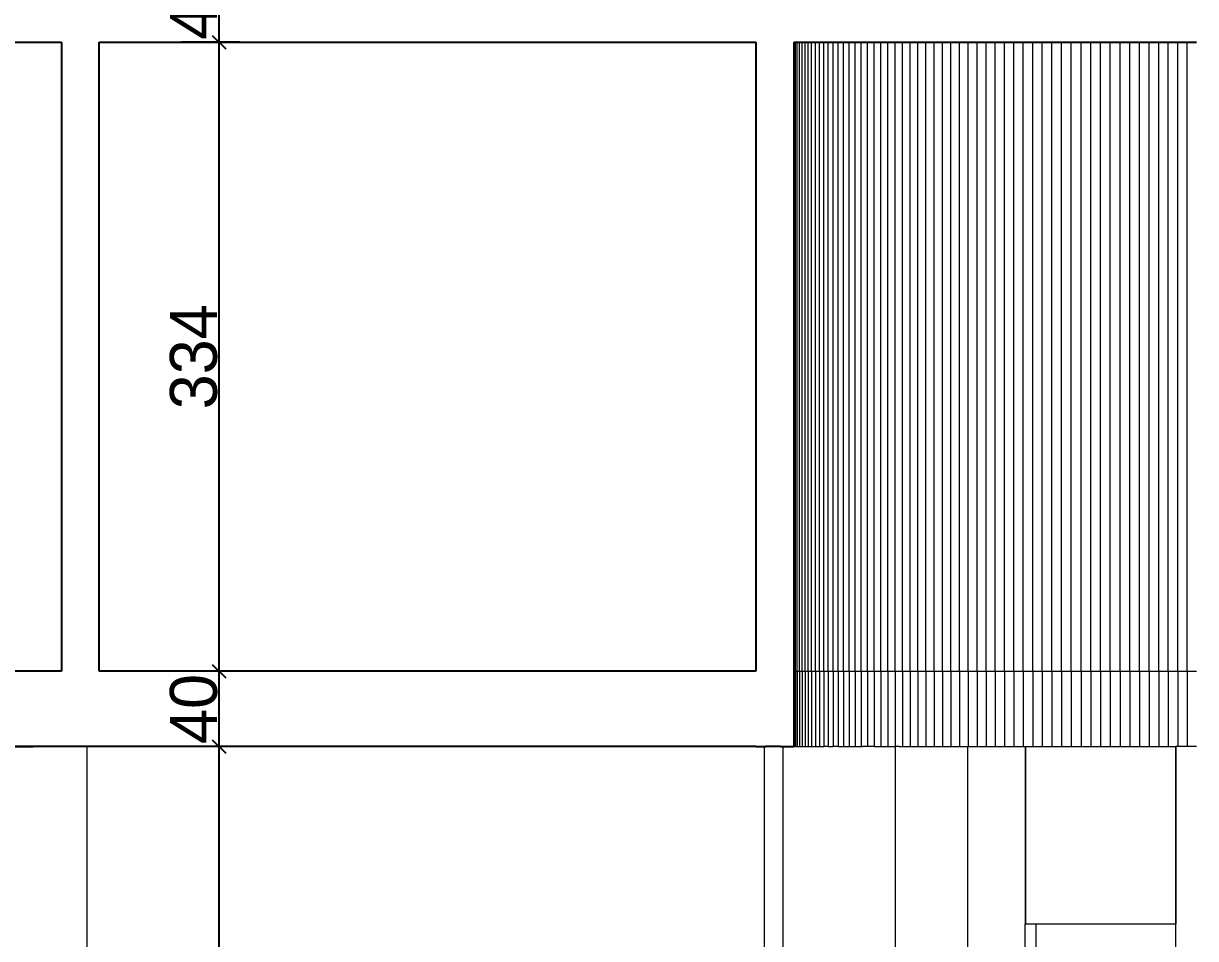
# Model space of a CAD drawing. Header units: metres. Extents: x 294 to 1101, y -498 to -355.
# Drawn here: x 625.93 to 632.15, y -468.36 to -463.5 of the extents above; entities that cross this region are included whole.
import ezdxf

# ---------------------------------------------------------------- set-up
doc = ezdxf.new("R2010")
doc.units = ezdxf.units.M
doc.layers.add('19-JARDINERIA', color=80, linetype='Continuous', lineweight=0)
doc.layers.add('wall', color=7, linetype='Continuous', lineweight=25)
doc.layers.add('SectionCutEdges', color=7, linetype='Continuous')
doc.dimstyles.new('DIMA', dxfattribs={"dimtxt": 0.25, "dimasz": 0.07, "dimexe": 0.2, "dimexo": 0.2, "dimgap": 0.01, "dimtad": 1, "dimdec": 0, "dimlfac": 100, "dimrnd": 1, "dimzin": 0, "dimdsep": 46, "dimtxsty": 'Standard', "dimblk1": 'OBLIQUE', "dimblk2": 'OBLIQUE', "dimsah": 1, "dimcen": 0.09, "dimdle": 0.2, "dimclrd": 1, "dimclre": 1, "dimclrt": 2, "dimadec": 0, "dimazin": 0, "dimtfac": 1, "dimtdec": 0, "dimtofl": 0, "dimtmove": 2, "dimatfit": 3, "dimldrblk": 'OBLIQUE', "dimfxl": 1, "dimtolj": 1, "dimtzin": 0, "dimarcsym": 0})

# ---------------------------------------------------------------- blocks, each defined once
blk = doc.blocks.new('_OBLIQUE')
at = {"color": 0, "linetype": 'ByBlock'}
blk.add_line((-0.5, -0.5), (0.5, 0.5), dxfattribs=at)
blk = doc.blocks.new('*D365')
at = {"layer": 'DEFPOINTS', "color": 0, "transparency": 16777216}
for p in [(626.968, -467.3449), (627.624, -467.3449), (627.0731, -470.6849)]:
    blk.add_point(p, dxfattribs=at)
at = {"layer": 'wall', "color": 1, "lineweight": -2, "transparency": 16777216}
for p, q in [((626.968, -470.8849), (626.968, -467.1449)), ((627.424, -467.3449), (626.768, -467.3449)), ((626.8731, -470.6849), (626.768, -470.6849))]:
    blk.add_line(p, q, dxfattribs=at)
at = {"layer": 'wall', "color": 1, "lineweight": -2, "transparency": 16777216, "xscale": 0.07, "yscale": 0.07, "zscale": 0.07}
for p, rotation in [((626.968, -467.3449), 90), ((626.968, -470.6849), 270)]:
    blk.add_blockref('_OBLIQUE', p, dxfattribs=dict(at, rotation=rotation))
at = {"layer": 'wall', "color": 2, "transparency": 16777216, "insert": (626.833, -469.0149), "char_height": 0.25, "attachment_point": 5, "rotation": 90}
blk.add_mtext('\\A1;334', dxfattribs=at)
blk = doc.blocks.new('*D366')
at = {"layer": 'DEFPOINTS', "color": 0, "transparency": 16777216}
for p in [(626.968, -466.9449), (627.7927, -466.9449), (627.624, -467.3449)]:
    blk.add_point(p, dxfattribs=at)
at = {"layer": 'wall', "color": 1, "lineweight": -2, "transparency": 16777216}
for p, q in [((626.968, -467.5449), (626.968, -466.7449)), ((627.5927, -466.9449), (626.768, -466.9449)), ((627.424, -467.3449), (626.768, -467.3449))]:
    blk.add_line(p, q, dxfattribs=at)
at = {"layer": 'wall', "color": 1, "lineweight": -2, "transparency": 16777216, "xscale": 0.07, "yscale": 0.07, "zscale": 0.07}
for p, rotation in [((626.968, -466.9449), 90), ((626.968, -467.3449), 270)]:
    blk.add_blockref('_OBLIQUE', p, dxfattribs=dict(at, rotation=rotation))
at = {"layer": 'wall', "color": 2, "transparency": 16777216, "insert": (626.833, -467.1449), "char_height": 0.25, "attachment_point": 5, "rotation": 90}
blk.add_mtext('\\A1;40', dxfattribs=at)
blk = doc.blocks.new('*D367')
at = {"layer": 'DEFPOINTS', "color": 0, "transparency": 16777216}
for p in [(626.968, -463.6049), (627.2776, -463.6049), (627.7927, -466.9449)]:
    blk.add_point(p, dxfattribs=at)
at = {"layer": 'wall', "color": 1, "lineweight": -2, "transparency": 16777216}
for p, q in [((626.968, -467.1449), (626.968, -463.4049)), ((627.0776, -463.6049), (626.768, -463.6049)), ((627.5927, -466.9449), (626.768, -466.9449))]:
    blk.add_line(p, q, dxfattribs=at)
at = {"layer": 'wall', "color": 1, "lineweight": -2, "transparency": 16777216, "xscale": 0.07, "yscale": 0.07, "zscale": 0.07}
for p, rotation in [((626.968, -463.6049), 90), ((626.968, -466.9449), 270)]:
    blk.add_blockref('_OBLIQUE', p, dxfattribs=dict(at, rotation=rotation))
at = {"layer": 'wall', "color": 2, "transparency": 16777216, "insert": (626.833, -465.2749), "char_height": 0.25, "attachment_point": 5, "rotation": 90}
blk.add_mtext('\\A1;334', dxfattribs=at)
blk = doc.blocks.new('*D368')
at = {"layer": 'DEFPOINTS', "color": 0, "transparency": 16777216}
for p in [(626.968, -463.2049), (627.3525, -463.2049), (627.2776, -463.6049)]:
    blk.add_point(p, dxfattribs=at)
at = {"layer": 'wall', "color": 1, "lineweight": -2, "transparency": 16777216}
for p, q in [((626.968, -463.8049), (626.968, -463.0049)), ((627.1525, -463.2049), (626.768, -463.2049)), ((627.0776, -463.6049), (626.768, -463.6049))]:
    blk.add_line(p, q, dxfattribs=at)
at = {"layer": 'wall', "color": 1, "lineweight": -2, "transparency": 16777216, "xscale": 0.07, "yscale": 0.07, "zscale": 0.07}
for p, rotation in [((626.968, -463.2049), 90), ((626.968, -463.6049), 270)]:
    blk.add_blockref('_OBLIQUE', p, dxfattribs=dict(at, rotation=rotation))
at = {"layer": 'wall', "color": 2, "transparency": 16777216, "insert": (626.833, -463.4049), "char_height": 0.25, "attachment_point": 5, "rotation": 90}
blk.add_mtext('\\A1;40', dxfattribs=at)

msp = doc.modelspace()

# ---------------------------------------------------------------- linework, layer by layer
for p, q in [((625.7671, -467.3449), (625.9803, -467.3449)), ((625.9803, -467.3438), (625.9803, -467.3449)), ((626.2671, -467.3449), (625.9803, -467.3449)), ((629.8176, -467.3449), (626.2671, -467.3449)), ((630.0205, -467.3449), (630.0209, -467.3449))]:
    msp.add_line(p, q)
at = {"layer": '19-JARDINERIA', "color": 251}
for p, q in [((630.0273, -466.9449), (630.0273, -463.6049)), ((630.0378, -466.9449), (630.0378, -463.6049)), ((630.0499, -466.9449), (630.0499, -463.6049)), ((630.0636, -466.9449), (630.0636, -463.6049)), ((630.0788, -466.9449), (630.0788, -463.6049)), ((630.0956, -466.9449), (630.0956, -463.6049)), ((630.1139, -466.9449), (630.1139, -463.6049)), ((630.1338, -466.9449), (630.1338, -463.6049)), ((630.1551, -466.9449), (630.1551, -463.6049)), ((630.1779, -466.9449), (630.1779, -463.6049)), ((630.2021, -466.9449), (630.2021, -463.6049)), ((630.2278, -466.9449), (630.2278, -463.6049)), ((630.2549, -466.9449), (630.2549, -463.6049)), ((630.2834, -466.9449), (630.2834, -463.6049)), ((630.3132, -466.9449), (630.3132, -463.6049)), ((630.3443, -466.9449), (630.3443, -463.6049)), ((630.3767, -466.9449), (630.3767, -463.6049)), ((630.4103, -466.9449), (630.4103, -463.6049)), ((630.4452, -466.9449), (630.4452, -463.6049)), ((630.4813, -466.9449), (630.4813, -463.6049)), ((630.5185, -466.9449), (630.5185, -463.6049)), ((630.5568, -466.9449), (630.5568, -463.6049)), ((630.5962, -466.9449), (630.5962, -463.6049)), ((630.6367, -466.9449), (630.6367, -463.6049)), ((630.6781, -466.9449), (630.6781, -463.6049)), ((630.7205, -466.9449), (630.7205, -463.6049)), ((630.7638, -466.9449), (630.7638, -463.6049)), ((630.808, -466.9449), (630.808, -463.6049)), ((630.853, -466.9449), (630.853, -463.6049)), ((630.8989, -466.9449), (630.8989, -463.6049)), ((630.9454, -466.9449), (630.9454, -463.6049)), ((630.9926, -466.9449), (630.9926, -463.6049)), ((631.0405, -466.9449), (631.0405, -463.6049)), ((631.089, -466.9449), (631.089, -463.6049)), ((631.138, -466.9449), (631.138, -463.6049)), ((631.1876, -466.9449), (631.1876, -463.6049)), ((631.2375, -466.9449), (631.2375, -463.6049)), ((631.2879, -466.9449), (631.2879, -463.6049)), ((631.3387, -466.9449), (631.3387, -463.6049)), ((631.3897, -466.9449), (631.3897, -463.6049)), ((631.441, -466.9449), (631.441, -463.6049)), ((631.4926, -466.9449), (631.4926, -463.6049)), ((631.5442, -466.9449), (631.5442, -463.6049)), ((631.596, -466.9449), (631.596, -463.6049)), ((631.6478, -466.9449), (631.6478, -463.6049)), ((631.6996, -466.9449), (631.6996, -463.6049)), ((631.7514, -466.9449), (631.7514, -463.6049)), ((631.8031, -466.9449), (631.8031, -463.6049)), ((631.8546, -466.9449), (631.8546, -463.6049)), ((631.9059, -466.9449), (631.9059, -463.6049)), ((631.9569, -466.9449), (631.9569, -463.6049)), ((632.0077, -466.9449), (632.0077, -463.6049)), ((632.0581, -466.9449), (632.0581, -463.6049)), ((632.1081, -466.9449), (632.1081, -463.6049)), ((630.0205, -466.9449), (630.0273, -466.9449)), ((630.0273, -466.9449), (630.0378, -466.9449)), ((630.0273, -466.9449), (630.0273, -467.3449)), ((630.0378, -466.9449), (630.0499, -466.9449)), ((630.0378, -466.9449), (630.0378, -467.3449)), ((630.0499, -466.9449), (630.0636, -466.9449)), ((630.0499, -466.9449), (630.0499, -467.3449)), ((630.0636, -466.9449), (630.0788, -466.9449)), ((630.0636, -466.9449), (630.0636, -467.3449)), ((630.0788, -466.9449), (630.0956, -466.9449)), ((630.0788, -466.9449), (630.0788, -467.3449)), ((630.0956, -466.9449), (630.1139, -466.9449)), ((630.0956, -466.9449), (630.0956, -467.3449)), ((630.1139, -466.9449), (630.1338, -466.9449)), ((630.1139, -466.9449), (630.1139, -467.3449)), ((630.1338, -466.9449), (630.1551, -466.9449)), ((630.1338, -466.9449), (630.1338, -467.3449)), ((630.1551, -466.9449), (630.1779, -466.9449)), ((630.1551, -466.9449), (630.1551, -467.3449)), ((630.1779, -466.9449), (630.2021, -466.9449)), ((630.1779, -466.9449), (630.1779, -467.3449)), ((630.2021, -466.9449), (630.2278, -466.9449)), ((630.2021, -466.9449), (630.2021, -467.3449)), ((630.2278, -466.9449), (630.2549, -466.9449)), ((630.2278, -466.9449), (630.2278, -467.3449)), ((630.2549, -466.9449), (630.2834, -466.9449)), ((630.2549, -466.9449), (630.2549, -467.3449)), ((630.2834, -466.9449), (630.3132, -466.9449)), ((630.2834, -466.9449), (630.2834, -467.3449)), ((630.3132, -466.9449), (630.3443, -466.9449)), ((630.3132, -466.9449), (630.3132, -467.3449)), ((630.3443, -466.9449), (630.3767, -466.9449)), ((630.3443, -466.9449), (630.3443, -467.3449)), ((630.3767, -466.9449), (630.4103, -466.9449)), ((630.3767, -466.9449), (630.3767, -467.3449)), ((630.4103, -466.9449), (630.4452, -466.9449)), ((630.4103, -466.9449), (630.4103, -467.3449)), ((630.4452, -466.9449), (630.4813, -466.9449)), ((630.4452, -466.9449), (630.4452, -467.3449)), ((630.4813, -466.9449), (630.5185, -466.9449)), ((630.4813, -466.9449), (630.4813, -467.3449)), ((630.5185, -466.9449), (630.5568, -466.9449)), ((630.5185, -466.9449), (630.5185, -467.3449)), ((630.5568, -466.9449), (630.5962, -466.9449)), ((630.5568, -466.9449), (630.5568, -467.3449)), ((630.5962, -466.9449), (630.6367, -466.9449)), ((630.5962, -466.9449), (630.5962, -467.3449)), ((630.6367, -466.9449), (630.6781, -466.9449)), ((630.6367, -466.9449), (630.6367, -467.3449)), ((630.6781, -466.9449), (630.7205, -466.9449)), ((630.6781, -466.9449), (630.6781, -467.3449)), ((630.7205, -466.9449), (630.7638, -466.9449)), ((630.7205, -466.9449), (630.7205, -467.3449)), ((630.7638, -466.9449), (630.808, -466.9449)), ((630.7638, -466.9449), (630.7638, -467.3449)), ((630.808, -466.9449), (630.853, -466.9449)), ((630.808, -466.9449), (630.808, -467.3449)), ((630.853, -466.9449), (630.8989, -466.9449)), ((630.853, -466.9449), (630.853, -467.3449)), ((630.8989, -466.9449), (630.9454, -466.9449)), ((630.8989, -466.9449), (630.8989, -467.3449)), ((630.9454, -466.9449), (630.9926, -466.9449)), ((630.9454, -466.9449), (630.9454, -467.3449)), ((630.9926, -466.9449), (631.0405, -466.9449)), ((630.9926, -466.9449), (630.9926, -467.3449)), ((631.0405, -466.9449), (631.089, -466.9449)), ((631.0405, -466.9449), (631.0405, -467.3449)), ((631.089, -466.9449), (631.138, -466.9449)), ((631.089, -466.9449), (631.089, -467.3449)), ((631.138, -466.9449), (631.1876, -466.9449)), ((631.138, -466.9449), (631.138, -467.3449)), ((631.1876, -466.9449), (631.2375, -466.9449)), ((631.1876, -466.9449), (631.1876, -467.3449)), ((631.2375, -466.9449), (631.2879, -466.9449)), ((631.2375, -466.9449), (631.2375, -467.3449)), ((631.2879, -466.9449), (631.3387, -466.9449)), ((631.2879, -466.9449), (631.2879, -467.3449)), ((631.3387, -466.9449), (631.3897, -466.9449)), ((631.3387, -466.9449), (631.3387, -467.3449)), ((631.3897, -466.9449), (631.441, -466.9449)), ((631.3897, -466.9449), (631.3897, -467.3449)), ((631.441, -466.9449), (631.4926, -466.9449)), ((631.441, -466.9449), (631.441, -467.3449)), ((631.4926, -466.9449), (631.5442, -466.9449)), ((631.4926, -466.9449), (631.4926, -467.3449)), ((631.5442, -466.9449), (631.596, -466.9449)), ((631.5442, -466.9449), (631.5442, -467.3449)), ((631.596, -466.9449), (631.6478, -466.9449)), ((631.596, -466.9449), (631.596, -467.3449)), ((631.6478, -466.9449), (631.6996, -466.9449)), ((631.6478, -466.9449), (631.6478, -467.3449)), ((631.6996, -466.9449), (631.7514, -466.9449)), ((631.6996, -466.9449), (631.6996, -467.3449)), ((631.7514, -466.9449), (631.8031, -466.9449)), ((631.7514, -466.9449), (631.7514, -467.3449)), ((631.8031, -466.9449), (631.8546, -466.9449)), ((631.8031, -466.9449), (631.8031, -467.3449)), ((631.8546, -466.9449), (631.9059, -466.9449)), ((631.8546, -466.9449), (631.8546, -467.3449)), ((631.9059, -466.9449), (631.9569, -466.9449)), ((631.9059, -466.9449), (631.9059, -467.3449)), ((631.9569, -466.9449), (632.0077, -466.9449)), ((631.9569, -466.9449), (631.9569, -467.3449)), ((632.0077, -466.9449), (632.0581, -466.9449)), ((632.0077, -466.9449), (632.0077, -467.3449)), ((632.0581, -466.9449), (632.1081, -466.9449)), ((632.0581, -466.9449), (632.0581, -467.3449)), ((632.1081, -466.9449), (632.1576, -466.9449)), ((632.1081, -466.9449), (632.1081, -467.3449)), ((626.2671, -470.6849), (626.2671, -467.3449)), ((629.864, -470.6849), (629.864, -467.3449)), ((629.9633, -470.6849), (629.9633, -467.3449)), ((630.0273, -467.3449), (630.0209, -467.3449)), ((630.0273, -467.3449), (630.0378, -467.3449)), ((630.0378, -467.3449), (630.0499, -467.3449)), ((630.0499, -467.3449), (630.0636, -467.3449)), ((630.0636, -467.3449), (630.0772, -467.3449)), ((630.0772, -467.3449), (630.0788, -467.3449)), ((630.0788, -467.3449), (630.0956, -467.3449)), ((630.0956, -467.3449), (630.1139, -467.3449)), ((630.1139, -467.3449), (630.1321, -467.3449)), ((630.1321, -467.3449), (630.1338, -467.3449)), ((630.1338, -467.3449), (630.1551, -467.3449)), ((630.1551, -467.3449), (630.1779, -467.3449)), ((630.1855, -467.3449), (630.1779, -467.3449)), ((630.2021, -467.3449), (630.1855, -467.3449)), ((630.2021, -467.3449), (630.2278, -467.3449)), ((630.2375, -467.3449), (630.2278, -467.3449)), ((630.2549, -467.3449), (630.2375, -467.3449)), ((630.2549, -467.3449), (630.2834, -467.3449)), ((630.2834, -467.3449), (630.2881, -467.3449)), ((630.2881, -467.3449), (630.3132, -467.3449)), ((630.3132, -467.3449), (630.3371, -467.3449)), ((630.3371, -467.3449), (630.3443, -467.3449)), ((630.3443, -467.3449), (630.3767, -467.3449)), ((630.3767, -467.3449), (630.3846, -467.3449)), ((630.4103, -467.3449), (630.3846, -467.3449)), ((630.4305, -467.3449), (630.4103, -467.3449)), ((630.4452, -467.3449), (630.4305, -467.3449)), ((630.4452, -467.3449), (630.4748, -467.3449)), ((630.4748, -467.3449), (630.4813, -467.3449)), ((630.4813, -467.3449), (630.5175, -467.3449)), ((630.5175, -467.3449), (630.5185, -467.3449)), ((630.5185, -467.3449), (630.5568, -467.3449)), ((630.5568, -467.3449), (630.5585, -467.3449)), ((630.5585, -470.6849), (630.5585, -467.3449)), ((630.5793, -467.3449), (630.5585, -467.3449)), ((630.5793, -467.3449), (630.5962, -467.3449)), ((630.5962, -467.3449), (630.6036, -467.3449)), ((630.6036, -467.3449), (630.6312, -467.3449)), ((630.6312, -467.3449), (630.6367, -467.3449)), ((630.6367, -467.3449), (630.6615, -467.3449)), ((630.6615, -467.3449), (630.6781, -467.3449)), ((630.6781, -467.3449), (630.6941, -467.3449)), ((630.6941, -467.3449), (630.7205, -467.3449)), ((630.7205, -467.3449), (630.7286, -467.3449)), ((630.7286, -467.3449), (630.7638, -467.3449)), ((630.7638, -467.3449), (630.7644, -467.3449)), ((630.7644, -467.3449), (630.801, -467.3449)), ((630.801, -467.3449), (630.808, -467.3449)), ((630.808, -467.3449), (630.8378, -467.3449)), ((630.8378, -467.3449), (630.853, -467.3449)), ((630.853, -467.3449), (630.8742, -467.3449)), ((630.8742, -467.3449), (630.8989, -467.3449)), ((630.8989, -467.3449), (630.9098, -467.3449)), ((630.9098, -467.3449), (630.944, -467.3449)), ((630.944, -470.6849), (630.944, -467.3449)), ((630.944, -467.3449), (630.9454, -467.3449)), ((630.9454, -467.3449), (630.9685, -467.3449)), ((630.9685, -467.3449), (630.9926, -467.3449)), ((630.9926, -467.3449), (630.9931, -467.3449)), ((630.9931, -467.3449), (631.0179, -467.3449)), ((631.0179, -467.3449), (631.0405, -467.3449)), ((631.0405, -467.3449), (631.0429, -467.3449)), ((631.0429, -467.3449), (631.068, -467.3449)), ((631.068, -467.3449), (631.089, -467.3449)), ((631.089, -467.3449), (631.0933, -467.3449)), ((631.0933, -467.3449), (631.1187, -467.3449)), ((631.1187, -467.3449), (631.138, -467.3449)), ((631.138, -467.3449), (631.1443, -467.3449)), ((631.1443, -467.3449), (631.17, -467.3449)), ((631.17, -467.3449), (631.1876, -467.3449)), ((631.1876, -467.3449), (631.1958, -467.3449)), ((631.1958, -467.3449), (631.2217, -467.3449)), ((631.2217, -467.3449), (631.2375, -467.3449)), ((631.2375, -467.3449), (631.2478, -467.3449)), ((631.2478, -467.3449), (631.2478, -468.2849)), ((631.2478, -467.3449), (631.2495, -467.3449)), ((631.2495, -467.3449), (631.2495, -468.2849)), ((631.2495, -467.3449), (631.2879, -467.3449)), ((631.2879, -467.3449), (631.315, -467.3449)), ((631.315, -467.3449), (631.3387, -467.3449)), ((631.3387, -467.3449), (631.3809, -467.3449)), ((631.3809, -467.3449), (631.3897, -467.3449)), ((631.3897, -467.3449), (631.441, -467.3449)), ((631.441, -467.3449), (631.4473, -467.3449)), ((631.4473, -467.3449), (631.4926, -467.3449)), ((631.4926, -467.3449), (631.514, -467.3449)), ((631.514, -467.3449), (631.5442, -467.3449)), ((631.5442, -467.3449), (631.5808, -467.3449)), ((631.5808, -467.3449), (631.596, -467.3449)), ((631.596, -467.3449), (631.6478, -467.3449)), ((631.6478, -467.3449), (631.6996, -467.3449)), ((631.6996, -467.3449), (631.7148, -467.3449)), ((631.7148, -467.3449), (631.7514, -467.3449)), ((631.7514, -467.3449), (631.7817, -467.3449)), ((631.7817, -467.3449), (631.8031, -467.3449)), ((631.8031, -467.3449), (631.8483, -467.3449)), ((631.8483, -467.3449), (631.8546, -467.3449)), ((631.8546, -467.3449), (631.9059, -467.3449)), ((631.9059, -467.3449), (631.9147, -467.3449)), ((631.9147, -467.3449), (631.9569, -467.3449)), ((631.9569, -467.3449), (631.9806, -467.3449)), ((631.9806, -467.3449), (632.0077, -467.3449)), ((632.0077, -467.3449), (632.0461, -467.3449)), ((632.0461, -467.3449), (632.0478, -467.3449)), ((632.0461, -467.3449), (632.0461, -468.2849)), ((632.0478, -467.3449), (632.0478, -468.2849)), ((632.0581, -467.3449), (632.0478, -467.3449)), ((632.1081, -467.3449), (632.0581, -467.3449)), ((632.1471, -467.3449), (632.1081, -467.3449)), ((632.1576, -467.3449), (632.1471, -467.3449)), ((631.2478, -470.6849), (631.2478, -468.2849)), ((631.2495, -468.2849), (631.2478, -468.2849)), ((631.2495, -468.2849), (631.306, -468.2849)), ((631.306, -470.6849), (631.306, -468.2849)), ((631.306, -468.2849), (631.315, -468.2849)), ((631.315, -468.2849), (631.3809, -468.2849)), ((631.3809, -468.2849), (631.4473, -468.2849)), ((631.4473, -468.2849), (631.514, -468.2849)), ((631.514, -468.2849), (631.5808, -468.2849)), ((631.5808, -468.2849), (631.6478, -468.2849)), ((631.6478, -468.2849), (631.7148, -468.2849)), ((631.7148, -468.2849), (631.7817, -468.2849)), ((631.7817, -468.2849), (631.8483, -468.2849)), ((631.8483, -468.2849), (631.9147, -468.2849)), ((631.9147, -468.2849), (631.9806, -468.2849)), ((631.9806, -468.2849), (632.0461, -468.2849)), ((632.0478, -468.2849), (632.0461, -468.2849)), ((632.0478, -470.6849), (632.0478, -468.2849))]:
    msp.add_line(p, q, dxfattribs=at)
at = {"layer": 'SectionCutEdges'}
for p, q in [((625.7671, -463.6049), (626.1304, -463.6049)), ((626.1304, -463.6049), (626.1304, -464.5449)), ((626.3304, -463.6049), (629.8176, -463.6049)), ((626.3304, -466.9449), (626.3304, -463.6049)), ((629.8176, -463.6049), (629.8176, -466.9449)), ((630.0205, -463.6049), (630.0273, -463.6049)), ((630.0205, -466.9449), (630.0205, -463.6049)), ((630.0273, -463.6049), (630.0378, -463.6049)), ((630.0378, -463.6049), (630.0499, -463.6049)), ((630.0499, -463.6049), (630.0636, -463.6049)), ((630.0636, -463.6049), (630.0788, -463.6049)), ((630.0788, -463.6049), (630.0956, -463.6049)), ((630.0956, -463.6049), (630.1139, -463.6049)), ((630.1139, -463.6049), (630.1338, -463.6049)), ((630.1338, -463.6049), (630.1551, -463.6049)), ((630.1551, -463.6049), (630.1779, -463.6049)), ((630.1779, -463.6049), (630.2021, -463.6049)), ((630.2021, -463.6049), (630.2278, -463.6049)), ((630.2278, -463.6049), (630.2549, -463.6049)), ((630.2549, -463.6049), (630.2834, -463.6049)), ((630.2834, -463.6049), (630.3132, -463.6049)), ((630.3132, -463.6049), (630.3443, -463.6049)), ((630.3443, -463.6049), (630.3767, -463.6049)), ((630.3767, -463.6049), (630.4103, -463.6049)), ((630.4103, -463.6049), (630.4452, -463.6049)), ((630.4452, -463.6049), (630.4813, -463.6049)), ((630.4813, -463.6049), (630.5185, -463.6049)), ((630.5185, -463.6049), (630.5568, -463.6049)), ((630.5568, -463.6049), (630.5962, -463.6049)), ((630.5962, -463.6049), (630.6367, -463.6049)), ((630.6367, -463.6049), (630.6781, -463.6049)), ((630.6781, -463.6049), (630.7205, -463.6049)), ((630.7205, -463.6049), (630.7638, -463.6049)), ((630.7638, -463.6049), (630.808, -463.6049)), ((630.808, -463.6049), (630.853, -463.6049)), ((630.853, -463.6049), (630.8989, -463.6049)), ((630.8989, -463.6049), (630.9454, -463.6049)), ((630.9454, -463.6049), (630.9926, -463.6049)), ((630.9926, -463.6049), (631.0405, -463.6049)), ((631.0405, -463.6049), (631.089, -463.6049)), ((631.089, -463.6049), (631.138, -463.6049)), ((631.138, -463.6049), (631.1876, -463.6049)), ((631.1876, -463.6049), (631.2375, -463.6049)), ((631.2375, -463.6049), (631.2879, -463.6049)), ((631.2879, -463.6049), (631.306, -463.6049)), ((631.306, -463.6049), (631.3387, -463.6049)), ((631.3387, -463.6049), (631.3897, -463.6049)), ((631.3897, -463.6049), (631.441, -463.6049)), ((631.441, -463.6049), (631.4926, -463.6049)), ((631.4926, -463.6049), (631.5442, -463.6049)), ((631.5442, -463.6049), (631.596, -463.6049)), ((631.596, -463.6049), (631.6478, -463.6049)), ((631.6478, -463.6049), (631.6996, -463.6049)), ((631.6996, -463.6049), (631.7514, -463.6049)), ((631.7514, -463.6049), (631.8031, -463.6049)), ((631.8031, -463.6049), (631.8546, -463.6049)), ((631.8546, -463.6049), (631.9059, -463.6049)), ((631.9059, -463.6049), (631.9569, -463.6049)), ((631.9569, -463.6049), (632.0077, -463.6049)), ((632.0077, -463.6049), (632.0581, -463.6049)), ((632.0581, -463.6049), (632.1081, -463.6049)), ((632.1081, -463.6049), (632.1576, -463.6049)), ((626.1304, -464.5449), (626.1304, -466.9449)), ((626.1304, -466.9449), (625.7671, -466.9449)), ((629.8176, -466.9449), (626.3304, -466.9449)), ((630.0205, -467.3449), (630.0205, -466.9449)), ((625.9803, -467.3438), (624.8105, -467.3438)), ((629.8176, -467.3438), (625.9803, -467.3438)), ((629.8176, -467.3449), (629.8176, -467.3438)), ((629.8176, -467.3449), (629.864, -467.3449)), ((629.864, -467.3449), (629.8647, -467.3449)), ((629.8647, -467.3449), (629.8665, -467.3449)), ((629.8665, -467.3449), (629.8669, -467.3449)), ((629.8669, -467.3449), (629.8705, -467.3449)), ((629.8756, -467.3449), (629.8705, -467.3449)), ((629.8821, -467.3449), (629.8756, -467.3449)), ((629.8899, -467.3449), (629.8821, -467.3449)), ((629.8991, -467.3449), (629.8899, -467.3449)), ((629.9096, -467.3449), (629.8991, -467.3449)), ((629.9213, -467.3449), (629.9096, -467.3449)), ((629.9342, -467.3449), (629.9213, -467.3449)), ((629.9482, -467.3449), (629.9342, -467.3449)), ((629.9482, -467.3449), (629.9633, -467.3449)), ((629.9633, -467.3449), (630.0205, -467.3449))]:
    msp.add_line(p, q, dxfattribs=at)

# ---------------------------------------------------------------- dimensions: what is measured, and where the dimension line sits
at = {"layer": 'wall'}
for base, p1, p2, picture, middle in [((626.968, -463.2049), (627.2776, -463.6049), (627.3525, -463.2049), '*D368', (626.833, -463.4049)), ((626.968, -463.6049), (627.7927, -466.9449), (627.2776, -463.6049), '*D367', (626.833, -465.2749)), ((626.968, -466.9449), (627.624, -467.3449), (627.7927, -466.9449), '*D366', (626.833, -467.1449)), ((626.968, -467.3449), (627.0731, -470.6849), (627.624, -467.3449), '*D365', (626.833, -469.0149))]:
    dim = msp.add_linear_dim(base=base, p1=p1, p2=p2, angle=90, dimstyle='DIMA', dxfattribs=at)
    dim.commit()
    dim.dimension.update_dxf_attribs({"geometry": picture, "text_midpoint": middle})

doc.saveas('drawing.dxf')
